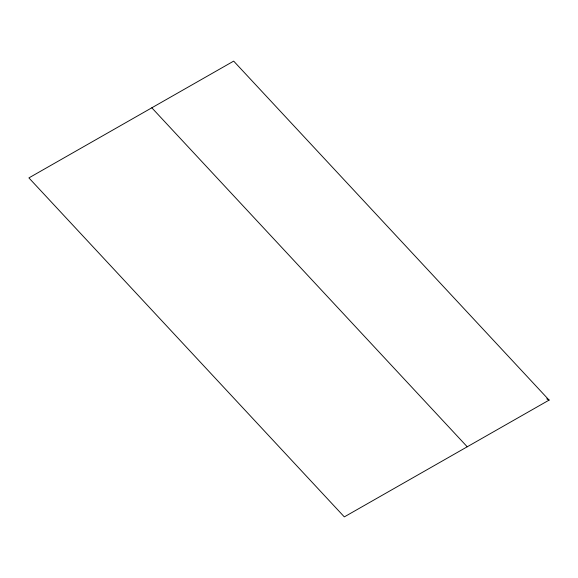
<?xml version="1.0" encoding="UTF-8"?>
<svg xmlns="http://www.w3.org/2000/svg" width="578" height="578" viewBox="0 0 578 578"><rect width="100%" height="100%" fill="white"/><g stroke="black" fill="none" stroke-linecap="round" stroke-linejoin="round"><path stroke-width="0.87" d="M549.1 400.099L344.322 516.884L28.9 177.901L233.678 61.116L549.1 400.099L546.73 398.806M151.819 107.804L467.234 446.787"/></g></svg>
